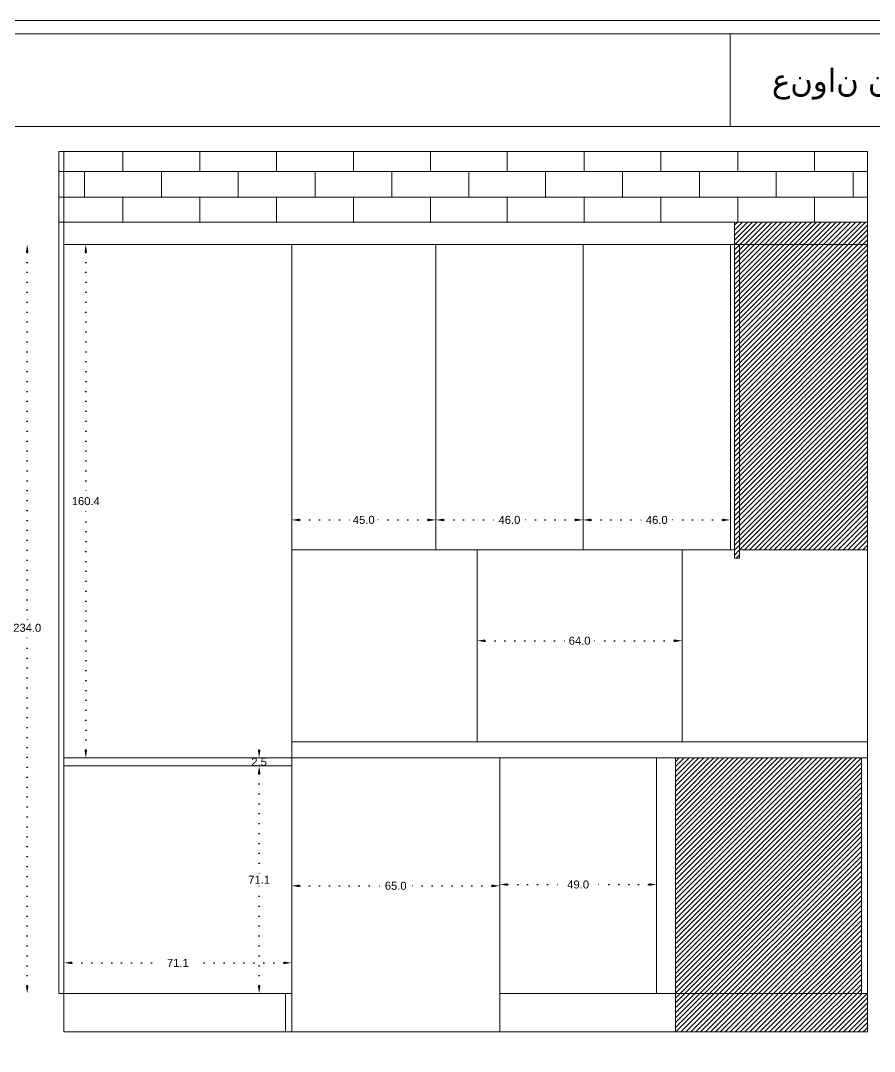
# Model space of a CAD drawing. Header units: inches. Extents: x -1979 to 7680, y -968 to 3127.
# Drawn here: x 6971.5 to 7238.1, y 115.2 to 437.2 of the extents above; entities that cross this region are included whole.
import ezdxf

# ---------------------------------------------------------------- set-up
doc = ezdxf.new("R2010")
doc.units = ezdxf.units.IN
doc.header["$MEASUREMENT"] = 0
doc.linetypes.add('ACAD_ISO07W100', pattern=[3, 0, -3])
doc.styles.get("Standard").update_dxf_attribs({"font": 'arial.ttf'})
doc.dimstyles.new('Copy of Standard', dxfattribs={"dimtxt": 2.5, "dimasz": 2.5, "dimexe": 0.18, "dimexo": 0.0625, "dimgap": 0.09, "dimtad": 0, "dimtih": 1, "dimtoh": 1, "dimdec": 1, "dimzin": 0, "dimdsep": 46, "dimtxsty": 'Standard', "dimcen": 0.09, "dimse1": 1, "dimse2": 1, "dimadec": 0, "dimazin": 0, "dimtfac": 1, "dimtdec": 1, "dimtix": 1, "dimtofl": 0, "dimtmove": 0, "dimatfit": 3, "dimfxl": 1, "dimtolj": 1, "dimtzin": 0, "dimarcsym": 0})

# ---------------------------------------------------------------- blocks, each defined once
blk = doc.blocks.new('*D453')
at = {"color": 0, "linetype": 'ACAD_ISO07W100', "lineweight": -2, "transparency": 16777216}
for p, q in [((6987.5, 142.82), (7017.46, 142.82)), ((7053.6, 142.82), (7023.64, 142.82))]:
    blk.add_line(p, q, dxfattribs=at)
at = {"color": 0, "transparency": 16777216}
for points in [[(6987.5, 143.24), (6987.5, 142.41), (6985, 142.82)], [(7053.6, 143.24), (7053.6, 142.41), (7056.1, 142.82)]]:
    blk.add_solid(points, dxfattribs=at)
at = {"layer": 'Defpoints', "color": 0, "transparency": 16777216}
for p in [(7056.1, 142.82), (6985, 121.24), (7056.1, 121.24)]:
    blk.add_point(p, dxfattribs=at)
at = {"color": 0, "lineweight": 20, "transparency": 16777216, "insert": (7020.55, 142.82), "char_height": 2.5, "attachment_point": 5}
blk.add_mtext('\\A1;71.1', dxfattribs=at)
blk = doc.blocks.new('*D454')
at = {"color": 0, "linetype": 'ACAD_ISO07W100', "lineweight": -2, "transparency": 16777216}
for p, q in [((7058.6, 281.19), (7075.22, 281.19)), ((7098.6, 281.19), (7081.98, 281.19))]:
    blk.add_line(p, q, dxfattribs=at)
at = {"color": 0, "transparency": 16777216}
for points in [[(7058.6, 281.61), (7058.6, 280.77), (7056.1, 281.19)], [(7098.6, 281.61), (7098.6, 280.77), (7101.1, 281.19)]]:
    blk.add_solid(points, dxfattribs=at)
at = {"layer": 'Defpoints', "color": 0, "transparency": 16777216}
for p in [(7101.1, 281.19), (7056.1, 271.84), (7101.1, 271.84)]:
    blk.add_point(p, dxfattribs=at)
at = {"color": 0, "lineweight": 20, "transparency": 16777216, "insert": (7078.6, 281.19), "char_height": 2.5, "attachment_point": 5}
blk.add_mtext('\\A1;45.0', dxfattribs=at)
blk = doc.blocks.new('*D455')
at = {"color": 0, "linetype": 'ACAD_ISO07W100', "lineweight": -2, "transparency": 16777216}
for p, q in [((7103.6, 281.19), (7120.72, 281.19)), ((7144.6, 281.19), (7127.48, 281.19))]:
    blk.add_line(p, q, dxfattribs=at)
at = {"color": 0, "transparency": 16777216}
for points in [[(7103.6, 281.61), (7103.6, 280.77), (7101.1, 281.19)], [(7144.6, 281.61), (7144.6, 280.77), (7147.1, 281.19)]]:
    blk.add_solid(points, dxfattribs=at)
at = {"layer": 'Defpoints', "color": 0, "transparency": 16777216}
for p in [(7147.1, 281.19), (7101.1, 271.84), (7147.1, 271.84)]:
    blk.add_point(p, dxfattribs=at)
at = {"color": 0, "lineweight": 20, "transparency": 16777216, "insert": (7124.1, 281.19), "char_height": 2.5, "attachment_point": 5}
blk.add_mtext('\\A1;46.0', dxfattribs=at)
blk = doc.blocks.new('*D478')
at = {"color": 0, "linetype": 'ACAD_ISO07W100', "lineweight": -2, "transparency": 16777216}
for p, q in [((7149.6, 281.18), (7166.72, 281.18)), ((7190.6, 281.18), (7173.48, 281.18))]:
    blk.add_line(p, q, dxfattribs=at)
at = {"color": 0, "transparency": 16777216}
for points in [[(7149.6, 281.6), (7149.6, 280.76), (7147.1, 281.18)], [(7190.6, 281.6), (7190.6, 280.76), (7193.1, 281.18)]]:
    blk.add_solid(points, dxfattribs=at)
at = {"layer": 'Defpoints', "color": 0, "transparency": 16777216}
for p in [(7193.1, 281.18), (7147.1, 271.84), (7193.1, 271.84)]:
    blk.add_point(p, dxfattribs=at)
at = {"color": 0, "lineweight": 20, "transparency": 16777216, "insert": (7170.1, 281.18), "char_height": 2.5, "attachment_point": 5}
blk.add_mtext('\\A1;46.0', dxfattribs=at)
blk = doc.blocks.new('*D479')
at = {"color": 0, "linetype": 'ACAD_ISO07W100', "lineweight": -2, "transparency": 16777216}
for p, q in [((7123.59, 167.29), (7142.18, 167.29)), ((7167.54, 167.29), (7148.95, 167.29))]:
    blk.add_line(p, q, dxfattribs=at)
at = {"color": 0, "transparency": 16777216}
for points in [[(7123.59, 167.71), (7123.59, 166.88), (7121.09, 167.29)], [(7167.54, 167.71), (7167.54, 166.88), (7170.04, 167.29)]]:
    blk.add_solid(points, dxfattribs=at)
at = {"layer": 'Defpoints', "color": 0, "transparency": 16777216}
for p in [(7121.09, 167.29), (7121.09, 121.24), (7170.04, 121.24)]:
    blk.add_point(p, dxfattribs=at)
at = {"color": 0, "lineweight": 20, "transparency": 16777216, "insert": (7145.56, 167.29), "char_height": 2.5, "attachment_point": 5}
blk.add_mtext('\\A1;49.0', dxfattribs=at)
blk = doc.blocks.new('*D480')
at = {"color": 0, "linetype": 'ACAD_ISO07W100', "lineweight": -2, "transparency": 16777216}
for p, q in [((7058.6, 166.88), (7085.25, 166.88)), ((7118.59, 166.88), (7091.93, 166.88))]:
    blk.add_line(p, q, dxfattribs=at)
at = {"color": 0, "transparency": 16777216}
for points in [[(7058.6, 167.29), (7058.6, 166.46), (7056.1, 166.88)], [(7118.59, 167.29), (7118.59, 166.46), (7121.09, 166.88)]]:
    blk.add_solid(points, dxfattribs=at)
at = {"layer": 'Defpoints', "color": 0, "transparency": 16777216}
for p in [(7121.09, 206.84), (7121.09, 166.88), (7056.1, 121.24)]:
    blk.add_point(p, dxfattribs=at)
at = {"color": 0, "lineweight": 20, "transparency": 16777216, "insert": (7088.59, 166.88), "char_height": 2.5, "attachment_point": 5}
blk.add_mtext('\\A1;65.0', dxfattribs=at)
blk = doc.blocks.new('*D481')
at = {"color": 0, "linetype": 'ACAD_ISO07W100', "lineweight": -2, "transparency": 16777216}
for p, q in [((7116.5, 243.45), (7142.68, 243.45)), ((7175.54, 243.45), (7149.36, 243.45))]:
    blk.add_line(p, q, dxfattribs=at)
at = {"color": 0, "transparency": 16777216}
for points in [[(7116.5, 243.86), (7116.5, 243.03), (7114, 243.45)], [(7175.54, 243.86), (7175.54, 243.03), (7178.04, 243.45)]]:
    blk.add_solid(points, dxfattribs=at)
at = {"layer": 'Defpoints', "color": 0, "transparency": 16777216}
for p in [(7114, 271.84), (7178.04, 271.84), (7178.04, 243.45)]:
    blk.add_point(p, dxfattribs=at)
at = {"color": 0, "lineweight": 20, "transparency": 16777216, "insert": (7146.02, 243.45), "char_height": 2.5, "attachment_point": 5}
blk.add_mtext('\\A1;64.0', dxfattribs=at)
blk = doc.blocks.new('*D459')
at = {"color": 0, "linetype": 'ACAD_ISO07W100', "lineweight": -2, "transparency": 16777216}
for p, q in [((6973.52, 364.74), (6973.52, 248.84)), ((6973.52, 135.74), (6973.52, 246.11))]:
    blk.add_line(p, q, dxfattribs=at)
at = {"color": 0, "transparency": 16777216}
for points in [[(6973.1, 364.74), (6973.94, 364.74), (6973.52, 367.24)], [(6973.1, 135.74), (6973.94, 135.74), (6973.52, 133.24)]]:
    blk.add_solid(points, dxfattribs=at)
at = {"layer": 'Defpoints', "color": 0, "transparency": 16777216}
for p in [(6973.52, 367.24), (6985, 367.24), (6985, 133.24)]:
    blk.add_point(p, dxfattribs=at)
at = {"color": 0, "lineweight": 20, "transparency": 16777216, "insert": (6973.52, 247.48), "char_height": 2.5, "attachment_point": 5}
blk.add_mtext('\\A1;234.0', dxfattribs=at)
blk = doc.blocks.new('*D447')
at = {"color": 0, "linetype": 'ACAD_ISO07W100', "lineweight": -2, "transparency": 16777216}
for p, q in [((7045.94, 201.84), (7045.94, 170.14)), ((7045.94, 135.74), (7045.94, 167.45))]:
    blk.add_line(p, q, dxfattribs=at)
at = {"color": 0, "transparency": 16777216}
for points in [[(7045.53, 201.84), (7046.36, 201.84), (7045.94, 204.34)], [(7045.53, 135.74), (7046.36, 135.74), (7045.94, 133.24)]]:
    blk.add_solid(points, dxfattribs=at)
at = {"layer": 'Defpoints', "color": 0, "transparency": 16777216}
for p in [(7056.1, 204.34), (7045.94, 133.24), (7056.1, 133.24)]:
    blk.add_point(p, dxfattribs=at)
at = {"color": 0, "lineweight": 20, "transparency": 16777216, "insert": (7045.94, 168.79), "char_height": 2.5, "attachment_point": 5}
blk.add_mtext('\\A1;71.1', dxfattribs=at)
blk = doc.blocks.new('*D460')
at = {"color": 0, "linetype": 'ACAD_ISO07W100', "lineweight": -2, "transparency": 16777216}
for p, q in [((6991.8, 364.74), (6991.8, 288.41)), ((6991.8, 209.34), (6991.8, 285.68))]:
    blk.add_line(p, q, dxfattribs=at)
at = {"color": 0, "transparency": 16777216}
for points in [[(6991.38, 364.74), (6992.22, 364.74), (6991.8, 367.24)], [(6991.38, 209.34), (6992.22, 209.34), (6991.8, 206.84)]]:
    blk.add_solid(points, dxfattribs=at)
at = {"layer": 'Defpoints', "color": 0, "transparency": 16777216}
for p in [(6985, 367.24), (6991.8, 367.24), (6985, 206.84)]:
    blk.add_point(p, dxfattribs=at)
at = {"color": 0, "lineweight": 20, "transparency": 16777216, "insert": (6991.8, 287.04), "char_height": 2.5, "attachment_point": 5}
blk.add_mtext('\\A1;160.4', dxfattribs=at)
blk = doc.blocks.new('*D461')
at = {"color": 0, "linetype": 'ACAD_ISO07W100', "lineweight": -2, "transparency": 16777216}
for p, q in [((7045.94, 209.34), (7045.94, 211.84)), ((7045.94, 201.84), (7045.94, 199.34))]:
    blk.add_line(p, q, dxfattribs=at)
at = {"color": 0, "transparency": 16777216}
for points in [[(7045.53, 209.34), (7046.36, 209.34), (7045.94, 206.84)], [(7045.53, 201.84), (7046.36, 201.84), (7045.94, 204.34)]]:
    blk.add_solid(points, dxfattribs=at)
at = {"layer": 'Defpoints', "color": 0, "transparency": 16777216}
for p in [(7045.94, 206.84), (7056.1, 206.84), (7056.1, 204.34)]:
    blk.add_point(p, dxfattribs=at)
at = {"color": 0, "lineweight": 20, "transparency": 16777216, "insert": (7045.94, 205.59), "char_height": 2.5, "attachment_point": 5}
blk.add_mtext('\\A1;2.5', dxfattribs=at)

msp = doc.modelspace()

# ---------------------------------------------------------------- hatches: boundary and pattern name
at = {"lineweight": 20}
h = msp.add_hatch(dxfattribs=at)
h.set_pattern_fill('AR-BRSTD', color=256, scale=3)
h.set_pattern_definition([(0, (4183.3945, -1330.228), (0, 8.001), []), (90, (4183.394, -1330.228), (-12, 8.001), [8.001, -8.001])])
h.paths.add_polyline_path([(6983.4, 396.24), (6983.4, 374.24), (7235.94, 374.24), (7235.94, 396.24)])
h = msp.add_hatch(dxfattribs=at)
h.set_pattern_fill('ANSI31', color=256, scale=8.7)
h.set_pattern_definition([(45, (2695.662, -1160.2564), (-0.76897862, 0.76897862), [])])
h.paths.add_polyline_path([(7235.94, 374.24), (7194.34, 374.24), (7194.34, 367.24), (7235.94, 367.24)])
h.paths.add_polyline_path([(7235.94, 367.24), (7195.94, 367.24), (7195.94, 271.84), (7235.94, 271.84)])
h.paths.add_polyline_path([(7195.94, 367.24), (7194.34, 367.24), (7194.34, 269.24), (7195.94, 269.24)])
h.paths.add_polyline_path([(7234.04, 206.84), (7175.94, 206.84), (7175.94, 133.24), (7234.04, 133.24)])
h.paths.add_polyline_path([(7235.94, 133.24), (7175.94, 133.24), (7175.94, 121.24), (7235.94, 121.24)])

# ---------------------------------------------------------------- linework, layer by layer
for p, q in [((6983.4, 396.24), (7235.94, 396.24)), ((6983.4, 396.24), (6983.4, 133.24)), ((6985, 396.24), (6985, 121.24)), ((7235.94, 396.24), (7235.94, 121.24)), ((6983.4, 374.24), (7235.94, 374.24)), ((7194.34, 374.24), (7194.34, 269.24)), ((6985, 367.24), (7235.94, 367.24)), ((7056.1, 367.24), (7056.1, 121.24)), ((7101.1, 367.24), (7101.1, 271.84)), ((7147.1, 367.24), (7147.1, 271.84)), ((7193.1, 367.24), (7193.1, 271.84)), ((7195.94, 367.24), (7195.94, 269.24)), ((7056.1, 271.84), (7194.34, 271.84)), ((7114, 271.84), (7114, 211.84)), ((7178.04, 271.84), (7178.04, 211.84)), ((7195.94, 271.84), (7235.94, 271.84)), ((7194.34, 269.24), (7195.94, 269.24)), ((7056.1, 211.84), (7235.94, 211.84)), ((7235.94, 211.84), (7175.94, 211.84)), ((7056.1, 206.84), (6985, 206.84)), ((7056.1, 206.84), (7170.04, 206.84)), ((7121.09, 121.24), (7121.09, 206.84)), ((7170.04, 206.84), (7235.94, 206.84)), ((7170.04, 206.84), (7170.04, 133.24)), ((7175.94, 206.84), (7175.94, 121.24)), ((7234.04, 206.84), (7234.04, 133.24)), ((7056.1, 204.34), (6985, 204.34)), ((7056.1, 133.24), (6983.4, 133.24)), ((7054.2, 133.24), (7054.2, 121.24)), ((7121.09, 133.24), (7235.94, 133.24)), ((6985, 121.24), (7235.94, 121.24))]:
    msp.add_line(p, q, dxfattribs=at)
for points in [[(6821.03, -170.49), (7680.43, -170.49), (7680.43, 437.17), (6821.03, 437.17)], [(6827.73, 432.99), (7193, 432.99), (7193, 404.06), (6827.73, 404.06)], [(7193, 404.06), (7670.78, 404.06), (7670.78, 432.99), (7193, 432.99)], [(6827.73, -144.02), (7670.78, -144.02), (7670.78, 404.06), (6827.73, 404.06)]]:
    msp.add_lwpolyline(points, close=True, dxfattribs=at)

# ---------------------------------------------------------------- texts
at = {"lineweight": 20, "insert": (7206.07, 422.19), "char_height": 7.2837, "attachment_point": 1}
msp.add_mtext_dynamic_manual_height_columns('{\\fArial|b0|i0|c178|p34;عنوان نقشه}:', width=85.7657, gutter_width=524.07, heights=[0], dxfattribs=at)

# ---------------------------------------------------------------- dimensions: what is measured, and where the dimension line sits
at = {"lineweight": 20}
dim = msp.add_linear_dim(base=(6973.52, 367.24), p1=(6985, 133.24), p2=(6985, 367.24), angle=90, dimstyle='Copy of Standard', dxfattribs=at)
dim.commit()
dim.dimension.update_dxf_attribs({"geometry": '*D459', "text_midpoint": (6973.52, 247.48), "dimtype": 160})
for base, p1, p2, picture, middle in [((6991.8, 367.24), (6985, 206.84), (6985, 367.24), '*D460', (6991.8, 287.04)), ((7045.94, 206.84), (7056.1, 204.34), (7056.1, 206.84), '*D461', (7045.94, 205.59)), ((7045.94, 133.24), (7056.1, 204.34), (7056.1, 133.24), '*D447', (7045.94, 168.79))]:
    dim = msp.add_linear_dim(base=base, p1=p1, p2=p2, angle=90, dimstyle='Copy of Standard', dxfattribs=at)
    dim.commit()
    dim.dimension.update_dxf_attribs({"geometry": picture, "text_midpoint": middle})
for base, p1, p2, picture, middle in [((7101.1, 281.19), (7056.1, 271.84), (7101.1, 271.84), '*D454', (7078.6, 281.19)), ((7147.1, 281.19), (7101.1, 271.84), (7147.1, 271.84), '*D455', (7124.1, 281.19)), ((7193.1, 281.18), (7147.1, 271.84), (7193.1, 271.84), '*D478', (7170.1, 281.18)), ((7178.04, 243.45), (7114, 271.84), (7178.04, 271.84), '*D481', (7146.02, 243.45)), ((7121.09, 166.88), (7056.1, 121.24), (7121.09, 206.84), '*D480', (7088.59, 166.88)), ((7121.0871, 167.2921), (7170.0425, 121.2425), (7121.0871, 121.2425), '*D479', (7145.5648, 167.2921)), ((7056.1, 142.82), (6985, 121.24), (7056.1, 121.24), '*D453', (7020.55, 142.82))]:
    dim = msp.add_linear_dim(base=base, p1=p1, p2=p2, dimstyle='Copy of Standard', dxfattribs=at)
    dim.commit()
    dim.dimension.update_dxf_attribs({"geometry": picture, "text_midpoint": middle})

doc.saveas('drawing.dxf')
